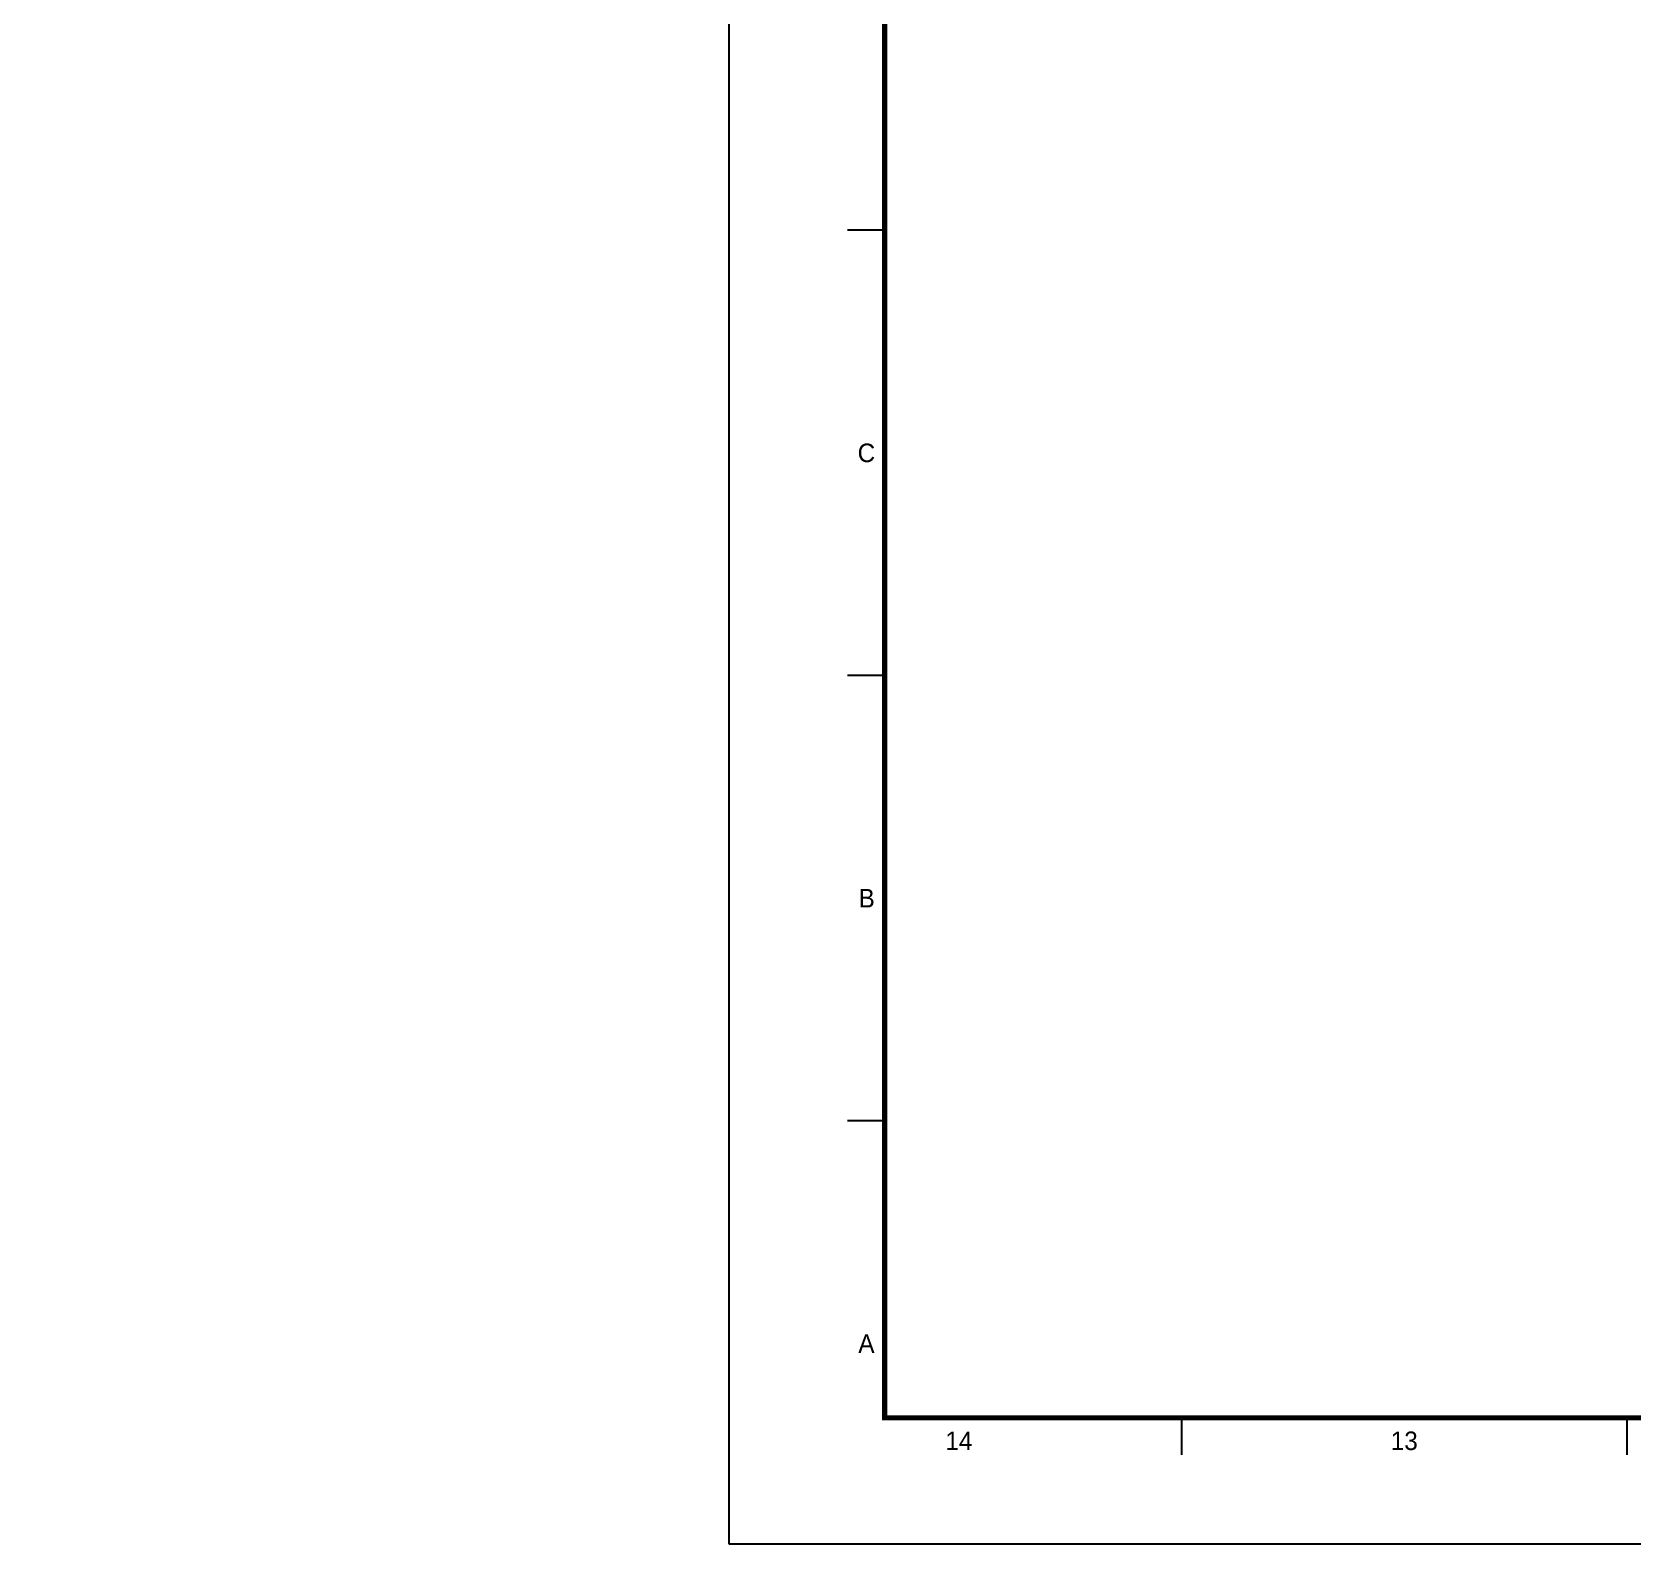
# Model space of a CAD drawing. Header units: millimetres. Extents: x -24416 to 92204, y -190080 to 23760.
# Drawn here: x -3755 to 4873, y -23760 to -15612 of the extents above; entities that cross this region are included whole.
import ezdxf
from ezdxf.enums import TextEntityAlignment as Align
from ezdxf.xclip import XClip

# ---------------------------------------------------------------- set-up
doc = ezdxf.new("R2010")
doc.units = ezdxf.units.MM
doc.header["$LTSCALE"] = 50
doc.header["$XCLIPFRAME"] = 0
doc.linetypes.add('CEN', pattern=[62, 60, -1, 0, -1])
for name, color, linetype in [('AA-BORD-FORM', 7, 'Continuous'), ('AA-BORD-TEXT', 3, 'Continuous'), ('CEN_CON', 1, 'CEN'), ('CEN_WALL', 12, 'CEN'), ('바닥타일', 8, 'Continuous')]:
    doc.layers.add(name, color=color, linetype=linetype)
doc.layers.add('MC', color=135, linetype='Continuous', plot=False)
doc.styles.add('HAUD01', font='Dotum.ttf')

# ---------------------------------------------------------------- blocks, each defined once
blk = doc.blocks.new('U-76A(기본)', base_point=(206307.1, 38575.4))
at = {"layer": '바닥타일'}
h = blk.add_hatch(dxfattribs=at)
h.set_pattern_fill('_USER', color=256, scale=300, double=1, pattern_type=0)
h.set_pattern_definition([(0, (0, 0), (0, 300), []), (90, (0, 0), (-300, 2e-14), [])])
edge = h.paths.add_edge_path()
edge.add_arc((218422.1, 40025.4), 690, 180.00105, 270.41264)
edge.add_line((218427.1, 39335.4), (218427.1, 38775.4))
edge.add_line((218427.1, 38775.4), (206432.1, 38775.4))
edge.add_line((206432.1, 38775.4), (206432.1, 39880.4))
edge.add_line((206432.1, 39880.4), (216782.1, 39880.4))
edge.add_line((216782.1, 39880.4), (216782.1, 40055.4))
edge.add_line((216782.1, 40055.4), (218422.1, 40055.4))
edge.add_line((218422.1, 40055.4), (218422.1, 40025.4))
edge.add_line((218422.1, 40025.4), (217732.1, 40025.4))
at = {"layer": 'CEN_CON'}
blk.add_line((206307.1, 38575.4), (220942.1, 38575.4), dxfattribs=at)
at = {"layer": 'CEN_WALL'}
blk.add_line((206307.1, 40075.4), (216702.1, 40075.4), dxfattribs=at)
at = {"layer": 'MC'}
blk.add_line((206307.1, 40280.4), (216702.1, 40280.4), dxfattribs=at)
blk = doc.blocks.new('XR-FORM 청주월명')
at = {"layer": 'AA-BORD-FORM', "color": 2}
for p, q in [((21, 177), (16, 177)), ((21, 117), (16, 117)), ((21, 57), (16, 57)), ((61, 17), (61, 12)), ((121, 17), (121, 12))]:
    blk.add_line(p, q, dxfattribs=at)
at = {"layer": 'AA-BORD-FORM', "color": 1}
blk.add_lwpolyline([(0, 0), (841, 0), (841, 594), (0, 594)], close=True, dxfattribs=at)
at = {"layer": 'AA-BORD-FORM', "color": 2, "const_width": 0.682}
blk.add_lwpolyline([(21, 17), (21, 577), (821, 577), (821, 17)], close=True, dxfattribs=at)
at = {"layer": 'AA-BORD-TEXT', "color": 7, "style": 'HAUD01'}
for s, p in [('C', (18.54, 147)), ('B', (18.58, 87)), ('A', (18.54, 27)), ('14', (31, 13.9)), ('13', (91, 13.9))]:
    blk.add_text(s, height=2.5, dxfattribs=at).set_placement(p, align=Align.MIDDLE_CENTER)

msp = doc.modelspace()

# ---------------------------------------------------------------- block references
at = {"xscale": 40, "yscale": 40, "zscale": 40}
msp.add_blockref('XR-FORM 청주월명', (0, -23760), dxfattribs=at)
ref = msp.add_blockref('U-76A(기본)', (10880, -19532.1), dxfattribs=dict(xscale=-1))
XClip(ref).set_block_clipping_path([(195472.1148688775, 38275.3918016901), (207712.2513423408, 54601.9840850835)])

doc.saveas('drawing.dxf')
